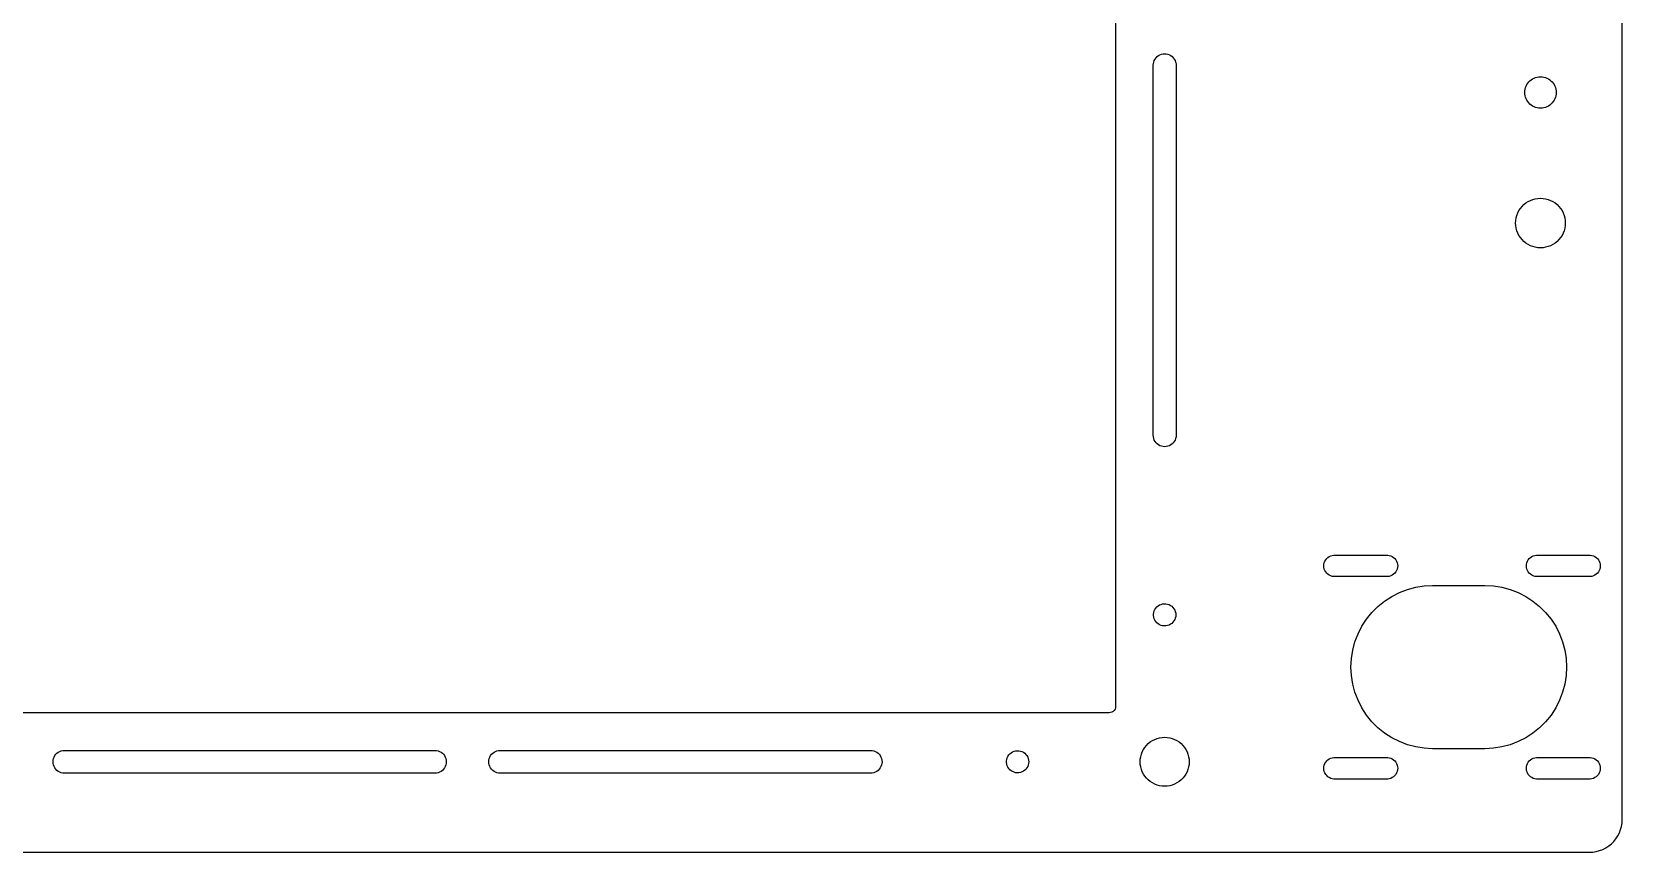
# Model space of a CAD drawing. Header units: metres. Extents: x -212 to 212, y -156 to 156.
# Drawn here: x -30.8 to 212.5, y -156.3 to -30.7 of the extents above; entities that cross this region are included whole.
import ezdxf

# ---------------------------------------------------------------- set-up
doc = ezdxf.new("R2010")
doc.units = ezdxf.units.M

msp = doc.modelspace()

# ---------------------------------------------------------------- linework, layer by layer
for p, q in [((212.5, -151.35), (212.5, 151.35)), ((135, 134), (135, -134)), ((140.75, -35.8333), (140.768, -35.5843)), ((140.75, -92.5), (140.75, -35.8333)), ((140.768, -35.5843), (140.821, -35.3403)), ((140.821, -35.3403), (140.908, -35.1064)), ((140.908, -35.1064), (141.028, -34.8872)), ((141.028, -34.8872), (141.177, -34.6873)), ((141.177, -34.6873), (141.354, -34.5108)), ((141.354, -34.5108), (141.554, -34.3611)), ((141.554, -34.3611), (141.773, -34.2415)), ((141.773, -34.2415), (142.007, -34.1542)), ((142.007, -34.1542), (142.251, -34.1011)), ((142.251, -34.1011), (142.5, -34.0833)), ((142.5, -34.0833), (142.749, -34.1011)), ((142.749, -34.1011), (142.993, -34.1542)), ((142.993, -34.1542), (143.227, -34.2415)), ((143.227, -34.2415), (143.446, -34.3611)), ((143.446, -34.3611), (143.646, -34.5108)), ((143.646, -34.5108), (143.823, -34.6873)), ((143.823, -34.6873), (143.972, -34.8872)), ((143.972, -34.8872), (144.092, -35.1064)), ((144.092, -35.1064), (144.179, -35.3403)), ((144.179, -35.3403), (144.232, -35.5843)), ((144.232, -35.5843), (144.25, -35.8333)), ((144.25, -35.8333), (144.25, -92.5)), ((197.807, -39.0238), (197.922, -38.8)), ((197.922, -38.8), (198.058, -38.5893)), ((198.058, -38.5893), (198.216, -38.3941)), ((198.216, -38.3941), (198.394, -38.2164)), ((198.394, -38.2164), (198.589, -38.0583)), ((198.589, -38.0583), (198.8, -37.9215)), ((198.8, -37.9215), (199.024, -37.8075)), ((199.024, -37.8075), (199.258, -37.7175)), ((199.258, -37.7175), (199.501, -37.6524)), ((199.501, -37.6524), (199.749, -37.6131)), ((199.749, -37.6131), (200, -37.6)), ((200, -37.6), (200.251, -37.6131)), ((200.251, -37.6131), (200.499, -37.6524)), ((200.499, -37.6524), (200.742, -37.7175)), ((200.742, -37.7175), (200.976, -37.8075)), ((200.976, -37.8075), (201.2, -37.9215)), ((201.2, -37.9215), (201.411, -38.0583)), ((201.411, -38.0583), (201.606, -38.2164)), ((201.606, -38.2164), (201.784, -38.3941)), ((201.784, -38.3941), (201.942, -38.5893)), ((201.942, -38.5893), (202.078, -38.8)), ((202.078, -38.8), (202.193, -39.0238)), ((197.6, -40), (197.613, -39.7491)), ((197.613, -40.2509), (197.6, -40)), ((197.613, -39.7491), (197.652, -39.501)), ((197.652, -40.499), (197.613, -40.2509)), ((197.652, -39.501), (197.717, -39.2583)), ((197.717, -40.7416), (197.652, -40.499)), ((197.717, -39.2583), (197.807, -39.0238)), ((197.807, -40.9762), (197.717, -40.7416)), ((197.922, -41.2), (197.807, -40.9762)), ((198.058, -41.4107), (197.922, -41.2)), ((202.078, -41.2), (201.942, -41.4107)), ((202.193, -40.9762), (202.078, -41.2)), ((202.193, -39.0238), (202.283, -39.2583)), ((202.283, -40.7416), (202.193, -40.9762)), ((202.283, -39.2583), (202.348, -39.501)), ((202.348, -40.499), (202.283, -40.7416)), ((202.348, -39.501), (202.387, -39.7491)), ((202.387, -40.2509), (202.348, -40.499)), ((202.387, -39.7491), (202.4, -40)), ((202.4, -40), (202.387, -40.2509)), ((198.216, -41.6059), (198.058, -41.4107)), ((198.394, -41.7835), (198.216, -41.6059)), ((198.589, -41.9416), (198.394, -41.7835)), ((198.8, -42.0785), (198.589, -41.9416)), ((199.024, -42.1925), (198.8, -42.0785)), ((199.258, -42.2825), (199.024, -42.1925)), ((199.501, -42.3475), (199.258, -42.2825)), ((199.749, -42.3868), (199.501, -42.3475)), ((200, -42.4), (199.749, -42.3868)), ((200.251, -42.3868), (200, -42.4)), ((200.499, -42.3475), (200.251, -42.3868)), ((200.742, -42.2825), (200.499, -42.3475)), ((200.976, -42.1925), (200.742, -42.2825)), ((201.2, -42.0785), (200.976, -42.1925)), ((201.411, -41.9416), (201.2, -42.0785)), ((201.606, -41.7835), (201.411, -41.9416)), ((201.784, -41.6059), (201.606, -41.7835)), ((201.942, -41.4107), (201.784, -41.6059)), ((196.529, -58.4544), (196.709, -58.1)), ((196.709, -58.1), (196.926, -57.7664)), ((196.926, -57.7664), (197.176, -57.4573)), ((197.176, -57.4573), (197.457, -57.176)), ((197.457, -57.176), (197.766, -56.9257)), ((197.766, -56.9257), (198.1, -56.7091)), ((198.1, -56.7091), (198.454, -56.5285)), ((198.454, -56.5285), (198.826, -56.386)), ((198.826, -56.386), (199.21, -56.283)), ((199.21, -56.283), (199.603, -56.2208)), ((199.603, -56.2208), (200, -56.2)), ((200, -56.2), (200.397, -56.2208)), ((200.397, -56.2208), (200.79, -56.283)), ((200.79, -56.283), (201.174, -56.386)), ((201.174, -56.386), (201.546, -56.5285)), ((201.546, -56.5285), (201.9, -56.7091)), ((201.9, -56.7091), (202.234, -56.9257)), ((202.234, -56.9257), (202.543, -57.176)), ((202.543, -57.176), (202.824, -57.4573)), ((202.824, -57.4573), (203.074, -57.7664)), ((203.074, -57.7664), (203.291, -58.1)), ((203.291, -58.1), (203.471, -58.4544)), ((196.2, -60), (196.221, -59.6028)), ((196.221, -60.3972), (196.2, -60)), ((196.221, -59.6028), (196.283, -59.2099)), ((196.283, -60.7901), (196.221, -60.3972)), ((196.283, -59.2099), (196.386, -58.8257)), ((196.386, -61.1743), (196.283, -60.7901)), ((196.386, -58.8257), (196.529, -58.4544)), ((203.471, -58.4544), (203.614, -58.8257)), ((203.614, -58.8257), (203.717, -59.2099)), ((203.717, -60.7901), (203.614, -61.1743)), ((203.717, -59.2099), (203.779, -59.6028)), ((203.779, -60.3972), (203.717, -60.7901)), ((203.779, -59.6028), (203.8, -60)), ((203.8, -60), (203.779, -60.3972)), ((196.529, -61.5456), (196.386, -61.1743)), ((196.709, -61.9), (196.529, -61.5456)), ((196.926, -62.2336), (196.709, -61.9)), ((197.176, -62.5427), (196.926, -62.2336)), ((197.457, -62.8239), (197.176, -62.5427)), ((197.766, -63.0743), (197.457, -62.8239)), ((198.1, -63.2909), (197.766, -63.0743)), ((202.234, -63.0743), (201.9, -63.2909)), ((202.543, -62.8239), (202.234, -63.0743)), ((202.824, -62.5427), (202.543, -62.8239)), ((203.074, -62.2336), (202.824, -62.5427)), ((203.291, -61.9), (203.074, -62.2336)), ((203.471, -61.5456), (203.291, -61.9)), ((203.614, -61.1743), (203.471, -61.5456)), ((198.454, -63.4715), (198.1, -63.2909)), ((198.826, -63.614), (198.454, -63.4715)), ((199.21, -63.7169), (198.826, -63.614)), ((199.603, -63.7792), (199.21, -63.7169)), ((200, -63.8), (199.603, -63.7792)), ((200.397, -63.7792), (200, -63.8)), ((200.79, -63.7169), (200.397, -63.7792)), ((201.174, -63.614), (200.79, -63.7169)), ((201.546, -63.4715), (201.174, -63.614)), ((201.9, -63.2909), (201.546, -63.4715)), ((140.768, -92.7491), (140.75, -92.5)), ((140.821, -92.993), (140.768, -92.7491)), ((140.908, -93.227), (140.821, -92.993)), ((141.028, -93.4461), (140.908, -93.227)), ((141.177, -93.646), (141.028, -93.4461)), ((141.354, -93.8226), (141.177, -93.646)), ((141.554, -93.9722), (141.354, -93.8226)), ((141.773, -94.0919), (141.554, -93.9722)), ((142.007, -94.1791), (141.773, -94.0919)), ((142.251, -94.2322), (142.007, -94.1791)), ((142.5, -94.25), (142.251, -94.2322)), ((142.749, -94.2322), (142.5, -94.25)), ((142.993, -94.1791), (142.749, -94.2322)), ((143.227, -94.0919), (142.993, -94.1791)), ((143.446, -93.9722), (143.227, -94.0919)), ((143.646, -93.8226), (143.446, -93.9722)), ((143.823, -93.646), (143.646, -93.8226)), ((143.972, -93.4461), (143.823, -93.646)), ((144.092, -93.227), (143.972, -93.4461)), ((144.179, -92.993), (144.092, -93.227)), ((144.232, -92.7491), (144.179, -92.993)), ((144.25, -92.5), (144.232, -92.7491)), ((166.923, -112.014), (167.013, -111.784)), ((167.013, -111.784), (167.137, -111.571)), ((167.137, -111.571), (167.29, -111.378)), ((167.29, -111.378), (167.471, -111.21)), ((167.471, -111.21), (167.675, -111.071)), ((167.675, -111.071), (167.897, -110.964)), ((167.897, -110.964), (168.133, -110.891)), ((168.133, -110.891), (168.377, -110.855)), ((168.377, -110.855), (176.623, -110.855)), ((176.623, -110.855), (176.867, -110.891)), ((176.867, -110.891), (177.103, -110.964)), ((177.103, -110.964), (177.325, -111.071)), ((177.325, -111.071), (177.529, -111.21)), ((177.529, -111.21), (177.71, -111.378)), ((177.71, -111.378), (177.863, -111.571)), ((177.863, -111.571), (177.987, -111.784)), ((177.987, -111.784), (178.077, -112.014)), ((197.923, -112.014), (198.013, -111.784)), ((198.013, -111.784), (198.137, -111.571)), ((198.137, -111.571), (198.29, -111.378)), ((198.29, -111.378), (198.471, -111.21)), ((198.471, -111.21), (198.675, -111.071)), ((198.675, -111.071), (198.897, -110.964)), ((198.897, -110.964), (199.133, -110.891)), ((199.133, -110.891), (199.377, -110.855)), ((199.377, -110.855), (207.623, -110.855)), ((207.623, -110.855), (207.867, -110.891)), ((207.867, -110.891), (208.103, -110.964)), ((208.103, -110.964), (208.325, -111.071)), ((208.325, -111.071), (208.529, -111.21)), ((208.529, -111.21), (208.71, -111.378)), ((208.71, -111.378), (208.863, -111.571)), ((208.863, -111.571), (208.987, -111.784)), ((208.987, -111.784), (209.077, -112.014)), ((166.85, -112.5), (166.868, -112.254)), ((166.868, -112.746), (166.85, -112.5)), ((166.868, -112.254), (166.923, -112.014)), ((166.923, -112.986), (166.868, -112.746)), ((167.013, -113.216), (166.923, -112.986)), ((167.137, -113.429), (167.013, -113.216)), ((167.29, -113.622), (167.137, -113.429)), ((167.471, -113.79), (167.29, -113.622)), ((167.675, -113.929), (167.471, -113.79)), ((167.897, -114.036), (167.675, -113.929)), ((168.133, -114.109), (167.897, -114.036)), ((168.377, -114.145), (168.133, -114.109)), ((176.623, -114.145), (168.377, -114.145)), ((176.867, -114.109), (176.623, -114.145)), ((177.103, -114.036), (176.867, -114.109)), ((177.325, -113.929), (177.103, -114.036)), ((177.529, -113.79), (177.325, -113.929)), ((177.71, -113.622), (177.529, -113.79)), ((177.863, -113.429), (177.71, -113.622)), ((177.987, -113.216), (177.863, -113.429)), ((178.077, -112.986), (177.987, -113.216)), ((178.077, -112.014), (178.132, -112.254)), ((178.132, -112.746), (178.077, -112.986)), ((178.132, -112.254), (178.15, -112.5)), ((178.15, -112.5), (178.132, -112.746)), ((197.85, -112.5), (197.868, -112.254)), ((197.868, -112.746), (197.85, -112.5)), ((197.868, -112.254), (197.923, -112.014)), ((197.923, -112.986), (197.868, -112.746)), ((198.013, -113.216), (197.923, -112.986)), ((198.137, -113.429), (198.013, -113.216)), ((198.29, -113.622), (198.137, -113.429)), ((198.471, -113.79), (198.29, -113.622)), ((198.675, -113.929), (198.471, -113.79)), ((198.897, -114.036), (198.675, -113.929)), ((199.133, -114.109), (198.897, -114.036)), ((199.377, -114.145), (199.133, -114.109)), ((207.623, -114.145), (199.377, -114.145)), ((207.867, -114.109), (207.623, -114.145)), ((208.103, -114.036), (207.867, -114.109)), ((208.325, -113.929), (208.103, -114.036)), ((208.529, -113.79), (208.325, -113.929)), ((208.71, -113.622), (208.529, -113.79)), ((208.863, -113.429), (208.71, -113.622)), ((208.987, -113.216), (208.863, -113.429)), ((209.077, -112.986), (208.987, -113.216)), ((209.077, -112.014), (209.132, -112.254)), ((209.132, -112.746), (209.077, -112.986)), ((209.132, -112.254), (209.15, -112.5)), ((209.15, -112.5), (209.132, -112.746)), ((177.25, -117.175), (178.416, -116.581)), ((178.416, -116.581), (179.637, -116.112)), ((179.637, -116.112), (180.901, -115.773)), ((180.901, -115.773), (182.193, -115.568)), ((182.193, -115.568), (183.5, -115.5)), ((183.5, -115.5), (191.5, -115.5)), ((191.5, -115.5), (192.807, -115.568)), ((192.807, -115.568), (194.099, -115.773)), ((194.099, -115.773), (195.363, -116.112)), ((195.363, -116.112), (196.584, -116.581)), ((196.584, -116.581), (197.75, -117.175)), ((140.912, -119.393), (141.018, -119.168)), ((141.018, -119.168), (141.154, -118.961)), ((141.154, -118.961), (141.32, -118.776)), ((141.32, -118.776), (141.511, -118.617)), ((141.511, -118.617), (141.723, -118.488)), ((141.723, -118.488), (141.951, -118.391)), ((141.951, -118.391), (142.191, -118.328)), ((142.191, -118.328), (142.438, -118.301)), ((142.438, -118.301), (142.686, -118.31)), ((142.686, -118.31), (142.93, -118.355)), ((142.93, -118.355), (143.165, -118.435)), ((143.165, -118.435), (143.386, -118.549)), ((143.386, -118.549), (143.587, -118.693)), ((143.587, -118.693), (143.766, -118.866)), ((143.766, -118.866), (143.918, -119.062)), ((143.918, -119.062), (144.039, -119.278)), ((174.211, -119.636), (175.136, -118.711)), ((175.136, -118.711), (176.153, -117.887)), ((176.153, -117.887), (177.25, -117.175)), ((197.75, -117.175), (198.847, -117.887)), ((198.847, -117.887), (199.864, -118.711)), ((199.864, -118.711), (200.789, -119.636)), ((140.805, -119.876), (140.841, -119.63)), ((140.805, -120.124), (140.805, -119.876)), ((140.841, -120.37), (140.805, -120.124)), ((140.841, -119.63), (140.912, -119.393)), ((140.912, -120.607), (140.841, -120.37)), ((141.018, -120.832), (140.912, -120.607)), ((141.154, -121.039), (141.018, -120.832)), ((141.32, -121.224), (141.154, -121.039)), ((141.511, -121.383), (141.32, -121.224)), ((141.723, -121.512), (141.511, -121.383)), ((141.951, -121.609), (141.723, -121.512)), ((142.191, -121.672), (141.951, -121.609)), ((142.93, -121.645), (142.686, -121.69)), ((143.165, -121.565), (142.93, -121.645)), ((143.386, -121.451), (143.165, -121.565)), ((143.587, -121.307), (143.386, -121.451)), ((143.766, -121.134), (143.587, -121.307)), ((143.918, -120.938), (143.766, -121.134)), ((144.039, -120.722), (143.918, -120.938)), ((144.039, -119.278), (144.128, -119.51)), ((144.128, -120.49), (144.039, -120.722)), ((144.128, -119.51), (144.182, -119.752)), ((144.182, -120.248), (144.128, -120.49)), ((144.182, -119.752), (144.2, -120)), ((144.2, -120), (144.182, -120.248)), ((172.675, -121.75), (173.387, -120.653)), ((173.387, -120.653), (174.211, -119.636)), ((200.789, -119.636), (201.613, -120.653)), ((201.613, -120.653), (202.325, -121.75)), ((142.438, -121.699), (142.191, -121.672)), ((142.686, -121.69), (142.438, -121.699)), ((171.612, -124.137), (172.081, -122.916)), ((172.081, -122.916), (172.675, -121.75)), ((202.325, -121.75), (202.919, -122.916)), ((202.919, -122.916), (203.388, -124.137)), ((171.068, -126.693), (171.273, -125.401)), ((171.273, -125.401), (171.612, -124.137)), ((203.388, -124.137), (203.727, -125.401)), ((203.727, -125.401), (203.932, -126.693)), ((171, -128), (171.068, -126.693)), ((171.068, -129.307), (171, -128)), ((203.932, -126.693), (204, -128)), ((204, -128), (203.932, -129.307)), ((171.273, -130.599), (171.068, -129.307)), ((171.612, -131.863), (171.273, -130.599)), ((203.727, -130.599), (203.388, -131.863)), ((203.932, -129.307), (203.727, -130.599)), ((172.081, -133.084), (171.612, -131.863)), ((172.675, -134.25), (172.081, -133.084)), ((202.919, -133.084), (202.325, -134.25)), ((203.388, -131.863), (202.919, -133.084)), ((134, -135), (-134, -135)), ((134.223, -134.975), (134, -135)), ((134.434, -134.901), (134.223, -134.975)), ((134.623, -134.782), (134.434, -134.901)), ((134.782, -134.623), (134.623, -134.782)), ((134.901, -134.434), (134.782, -134.623)), ((134.975, -134.223), (134.901, -134.434)), ((135, -134), (134.975, -134.223)), ((173.387, -135.347), (172.675, -134.25)), ((174.211, -136.364), (173.387, -135.347)), ((201.613, -135.347), (200.789, -136.364)), ((202.325, -134.25), (201.613, -135.347)), ((175.136, -137.289), (174.211, -136.364)), ((176.153, -138.113), (175.136, -137.289)), ((177.25, -138.825), (176.153, -138.113)), ((198.847, -138.113), (197.75, -138.825)), ((199.864, -137.289), (198.847, -138.113)), ((200.789, -136.364), (199.864, -137.289)), ((-26.9793, -141.177), (-26.7794, -141.028)), ((-26.7794, -141.028), (-26.5603, -140.908)), ((-26.5603, -140.908), (-26.3264, -140.821)), ((-26.3264, -140.821), (-26.0824, -140.768)), ((-26.0824, -140.768), (-25.8333, -140.75)), ((-25.8333, -140.75), (30.8333, -140.75)), ((30.8333, -140.75), (31.0824, -140.768)), ((31.0824, -140.768), (31.3264, -140.821)), ((31.3264, -140.821), (31.5603, -140.908)), ((31.5603, -140.908), (31.7794, -141.028)), ((31.7794, -141.028), (31.9793, -141.177)), ((39.6873, -141.177), (39.8872, -141.028)), ((39.8872, -141.028), (40.1064, -140.908)), ((40.1064, -140.908), (40.3403, -140.821)), ((40.3403, -140.821), (40.5843, -140.768)), ((40.5843, -140.768), (40.8333, -140.75)), ((40.8333, -140.75), (97.5, -140.75)), ((97.5, -140.75), (97.7491, -140.768)), ((97.7491, -140.768), (97.993, -140.821)), ((97.993, -140.821), (98.227, -140.908)), ((98.227, -140.908), (98.4461, -141.028)), ((98.4461, -141.028), (98.646, -141.177)), ((118.82, -141.276), (119.011, -141.117)), ((119.011, -141.117), (119.223, -140.988)), ((119.223, -140.988), (119.451, -140.891)), ((119.451, -140.891), (119.691, -140.828)), ((119.691, -140.828), (119.938, -140.801)), ((119.938, -140.801), (120.186, -140.81)), ((120.186, -140.81), (120.43, -140.855)), ((120.43, -140.855), (120.665, -140.935)), ((120.665, -140.935), (120.886, -141.049)), ((120.886, -141.049), (121.087, -141.193)), ((138.934, -141.341), (139.074, -140.975)), ((139.074, -140.975), (139.252, -140.625)), ((139.252, -140.625), (139.466, -140.296)), ((139.466, -140.296), (139.713, -139.991)), ((139.713, -139.991), (139.991, -139.713)), ((139.991, -139.713), (140.296, -139.466)), ((140.296, -139.466), (140.625, -139.252)), ((140.625, -139.252), (140.975, -139.074)), ((140.975, -139.074), (141.341, -138.934)), ((141.341, -138.934), (141.72, -138.832)), ((141.72, -138.832), (142.108, -138.771)), ((142.108, -138.771), (142.5, -138.75)), ((142.5, -138.75), (142.892, -138.771)), ((142.892, -138.771), (143.28, -138.832)), ((143.28, -138.832), (143.659, -138.934)), ((143.659, -138.934), (144.025, -139.074)), ((144.025, -139.074), (144.375, -139.252)), ((144.375, -139.252), (144.704, -139.466)), ((144.704, -139.466), (145.009, -139.713)), ((145.009, -139.713), (145.287, -139.991)), ((145.287, -139.991), (145.534, -140.296)), ((145.534, -140.296), (145.748, -140.625)), ((145.748, -140.625), (145.926, -140.975)), ((145.926, -140.975), (146.066, -141.341)), ((178.416, -139.419), (177.25, -138.825)), ((179.637, -139.888), (178.416, -139.419)), ((180.901, -140.227), (179.637, -139.888)), ((182.193, -140.432), (180.901, -140.227)), ((183.5, -140.5), (182.193, -140.432)), ((191.5, -140.5), (183.5, -140.5)), ((192.807, -140.432), (191.5, -140.5)), ((194.099, -140.227), (192.807, -140.432)), ((195.363, -139.888), (194.099, -140.227)), ((196.584, -139.419), (195.363, -139.888)), ((197.75, -138.825), (196.584, -139.419)), ((-27.5833, -142.5), (-27.5655, -142.251)), ((-27.5655, -142.749), (-27.5833, -142.5)), ((-27.5655, -142.251), (-27.5124, -142.007)), ((-27.5124, -142.993), (-27.5655, -142.749)), ((-27.5124, -142.007), (-27.4252, -141.773)), ((-27.4252, -143.227), (-27.5124, -142.993)), ((-27.4252, -141.773), (-27.3055, -141.554)), ((-27.3055, -143.446), (-27.4252, -143.227)), ((-27.3055, -141.554), (-27.1559, -141.354)), ((-27.1559, -143.646), (-27.3055, -143.446)), ((-27.1559, -141.354), (-26.9793, -141.177)), ((31.9793, -141.177), (32.1559, -141.354)), ((32.1559, -141.354), (32.3055, -141.554)), ((32.3055, -143.446), (32.1559, -143.646)), ((32.3055, -141.554), (32.4252, -141.773)), ((32.4252, -143.227), (32.3055, -143.446)), ((32.4252, -141.773), (32.5124, -142.007)), ((32.5124, -142.993), (32.4252, -143.227)), ((32.5124, -142.007), (32.5655, -142.251)), ((32.5655, -142.749), (32.5124, -142.993)), ((32.5655, -142.251), (32.5833, -142.5)), ((32.5833, -142.5), (32.5655, -142.749)), ((39.0833, -142.5), (39.1011, -142.251)), ((39.1011, -142.749), (39.0833, -142.5)), ((39.1011, -142.251), (39.1542, -142.007)), ((39.1542, -142.993), (39.1011, -142.749)), ((39.1542, -142.007), (39.2415, -141.773)), ((39.2415, -143.227), (39.1542, -142.993)), ((39.2415, -141.773), (39.3611, -141.554)), ((39.3611, -143.446), (39.2415, -143.227)), ((39.3611, -141.554), (39.5108, -141.354)), ((39.5108, -143.646), (39.3611, -143.446)), ((39.5108, -141.354), (39.6873, -141.177)), ((98.646, -141.177), (98.8226, -141.354)), ((98.8226, -141.354), (98.9722, -141.554)), ((98.9722, -143.446), (98.8226, -143.646)), ((98.9722, -141.554), (99.0919, -141.773)), ((99.0919, -143.227), (98.9722, -143.446)), ((99.0919, -141.773), (99.1791, -142.007)), ((99.1791, -142.993), (99.0919, -143.227)), ((99.1791, -142.007), (99.2322, -142.251)), ((99.2322, -142.749), (99.1791, -142.993)), ((99.2322, -142.251), (99.25, -142.5)), ((99.25, -142.5), (99.2322, -142.749)), ((118.305, -142.376), (118.341, -142.13)), ((118.305, -142.624), (118.305, -142.376)), ((118.341, -142.87), (118.305, -142.624)), ((118.341, -142.13), (118.412, -141.893)), ((118.412, -143.107), (118.341, -142.87)), ((118.412, -141.893), (118.518, -141.668)), ((118.518, -143.332), (118.412, -143.107)), ((118.518, -141.668), (118.654, -141.461)), ((118.654, -143.539), (118.518, -143.332)), ((118.654, -141.461), (118.82, -141.276)), ((118.82, -143.724), (118.654, -143.539)), ((121.087, -141.193), (121.266, -141.366)), ((121.266, -141.366), (121.418, -141.562)), ((121.418, -143.438), (121.266, -143.634)), ((121.418, -141.562), (121.539, -141.778)), ((121.539, -143.222), (121.418, -143.438)), ((121.539, -141.778), (121.628, -142.01)), ((121.628, -142.99), (121.539, -143.222)), ((121.628, -142.01), (121.682, -142.252)), ((121.682, -142.748), (121.628, -142.99)), ((121.682, -142.252), (121.7, -142.5)), ((121.7, -142.5), (121.682, -142.748)), ((138.75, -142.5), (138.771, -142.108)), ((138.771, -142.892), (138.75, -142.5)), ((138.771, -142.108), (138.832, -141.72)), ((138.832, -143.28), (138.771, -142.892)), ((138.832, -141.72), (138.934, -141.341)), ((138.934, -143.659), (138.832, -143.28)), ((146.066, -141.341), (146.168, -141.72)), ((146.168, -143.28), (146.066, -143.659)), ((146.168, -141.72), (146.229, -142.108)), ((146.229, -142.892), (146.168, -143.28)), ((146.229, -142.108), (146.25, -142.5)), ((146.25, -142.5), (146.229, -142.892)), ((166.85, -143.5), (166.868, -143.254)), ((166.868, -143.746), (166.85, -143.5)), ((166.868, -143.254), (166.923, -143.014)), ((166.923, -143.014), (167.013, -142.784)), ((167.013, -142.784), (167.137, -142.571)), ((167.137, -142.571), (167.29, -142.378)), ((167.29, -142.378), (167.471, -142.21)), ((167.471, -142.21), (167.675, -142.071)), ((167.675, -142.071), (167.897, -141.964)), ((167.897, -141.964), (168.133, -141.891)), ((168.133, -141.891), (168.377, -141.855)), ((168.377, -141.855), (176.623, -141.855)), ((176.623, -141.855), (176.867, -141.891)), ((176.867, -141.891), (177.103, -141.964)), ((177.103, -141.964), (177.325, -142.071)), ((177.325, -142.071), (177.529, -142.21)), ((177.529, -142.21), (177.71, -142.378)), ((177.71, -142.378), (177.863, -142.571)), ((177.863, -142.571), (177.987, -142.784)), ((177.987, -142.784), (178.077, -143.014)), ((178.077, -143.014), (178.132, -143.254)), ((178.132, -143.254), (178.15, -143.5)), ((178.15, -143.5), (178.132, -143.746)), ((197.85, -143.5), (197.868, -143.254)), ((197.868, -143.746), (197.85, -143.5)), ((197.868, -143.254), (197.923, -143.014)), ((197.923, -143.014), (198.013, -142.784)), ((198.013, -142.784), (198.137, -142.571)), ((198.137, -142.571), (198.29, -142.378)), ((198.29, -142.378), (198.471, -142.21)), ((198.471, -142.21), (198.675, -142.071)), ((198.675, -142.071), (198.897, -141.964)), ((198.897, -141.964), (199.133, -141.891)), ((199.133, -141.891), (199.377, -141.855)), ((199.377, -141.855), (207.623, -141.855)), ((207.623, -141.855), (207.867, -141.891)), ((207.867, -141.891), (208.103, -141.964)), ((208.103, -141.964), (208.325, -142.071)), ((208.325, -142.071), (208.529, -142.21)), ((208.529, -142.21), (208.71, -142.378)), ((208.71, -142.378), (208.863, -142.571)), ((208.863, -142.571), (208.987, -142.784)), ((208.987, -142.784), (209.077, -143.014)), ((209.077, -143.014), (209.132, -143.254)), ((209.132, -143.254), (209.15, -143.5)), ((209.15, -143.5), (209.132, -143.746)), ((-26.9793, -143.823), (-27.1559, -143.646)), ((-26.7794, -143.972), (-26.9793, -143.823)), ((-26.5603, -144.092), (-26.7794, -143.972)), ((-26.3264, -144.179), (-26.5603, -144.092)), ((-26.0824, -144.232), (-26.3264, -144.179)), ((-25.8333, -144.25), (-26.0824, -144.232)), ((30.8333, -144.25), (-25.8333, -144.25)), ((31.0824, -144.232), (30.8333, -144.25)), ((31.3264, -144.179), (31.0824, -144.232)), ((31.5603, -144.092), (31.3264, -144.179)), ((31.7794, -143.972), (31.5603, -144.092)), ((31.9793, -143.823), (31.7794, -143.972)), ((32.1559, -143.646), (31.9793, -143.823)), ((39.6873, -143.823), (39.5108, -143.646)), ((39.8872, -143.972), (39.6873, -143.823)), ((40.1064, -144.092), (39.8872, -143.972)), ((40.3403, -144.179), (40.1064, -144.092)), ((40.5843, -144.232), (40.3403, -144.179)), ((40.8333, -144.25), (40.5843, -144.232)), ((97.5, -144.25), (40.8333, -144.25)), ((97.7491, -144.232), (97.5, -144.25)), ((97.993, -144.179), (97.7491, -144.232)), ((98.227, -144.092), (97.993, -144.179)), ((98.4461, -143.972), (98.227, -144.092)), ((98.646, -143.823), (98.4461, -143.972)), ((98.8226, -143.646), (98.646, -143.823)), ((119.011, -143.883), (118.82, -143.724)), ((119.223, -144.012), (119.011, -143.883)), ((119.451, -144.109), (119.223, -144.012)), ((119.691, -144.172), (119.451, -144.109)), ((119.938, -144.199), (119.691, -144.172)), ((120.186, -144.19), (119.938, -144.199)), ((120.43, -144.145), (120.186, -144.19)), ((120.665, -144.065), (120.43, -144.145)), ((120.886, -143.951), (120.665, -144.065)), ((121.087, -143.807), (120.886, -143.951)), ((121.266, -143.634), (121.087, -143.807)), ((139.074, -144.025), (138.934, -143.659)), ((139.252, -144.375), (139.074, -144.025)), ((139.466, -144.704), (139.252, -144.375)), ((139.713, -145.009), (139.466, -144.704)), ((139.991, -145.287), (139.713, -145.009)), ((140.296, -145.534), (139.991, -145.287)), ((140.625, -145.748), (140.296, -145.534)), ((140.975, -145.926), (140.625, -145.748)), ((141.341, -146.066), (140.975, -145.926)), ((144.025, -145.926), (143.659, -146.066)), ((144.375, -145.748), (144.025, -145.926)), ((144.704, -145.534), (144.375, -145.748)), ((145.009, -145.287), (144.704, -145.534)), ((145.287, -145.009), (145.009, -145.287)), ((145.534, -144.704), (145.287, -145.009)), ((145.748, -144.375), (145.534, -144.704)), ((145.926, -144.025), (145.748, -144.375)), ((146.066, -143.659), (145.926, -144.025)), ((166.923, -143.986), (166.868, -143.746)), ((167.013, -144.216), (166.923, -143.986)), ((167.137, -144.429), (167.013, -144.216)), ((167.29, -144.622), (167.137, -144.429)), ((167.471, -144.79), (167.29, -144.622)), ((167.675, -144.929), (167.471, -144.79)), ((167.897, -145.036), (167.675, -144.929)), ((168.133, -145.109), (167.897, -145.036)), ((168.377, -145.145), (168.133, -145.109)), ((176.623, -145.145), (168.377, -145.145)), ((176.867, -145.109), (176.623, -145.145)), ((177.103, -145.036), (176.867, -145.109)), ((177.325, -144.929), (177.103, -145.036)), ((177.529, -144.79), (177.325, -144.929)), ((177.71, -144.622), (177.529, -144.79)), ((177.863, -144.429), (177.71, -144.622)), ((177.987, -144.216), (177.863, -144.429)), ((178.077, -143.986), (177.987, -144.216)), ((178.132, -143.746), (178.077, -143.986)), ((197.923, -143.986), (197.868, -143.746)), ((198.013, -144.216), (197.923, -143.986)), ((198.137, -144.429), (198.013, -144.216)), ((198.29, -144.622), (198.137, -144.429)), ((198.471, -144.79), (198.29, -144.622)), ((198.675, -144.929), (198.471, -144.79)), ((198.897, -145.036), (198.675, -144.929)), ((199.133, -145.109), (198.897, -145.036)), ((199.377, -145.145), (199.133, -145.109)), ((207.623, -145.145), (199.377, -145.145)), ((207.867, -145.109), (207.623, -145.145)), ((208.103, -145.036), (207.867, -145.109)), ((208.325, -144.929), (208.103, -145.036)), ((208.529, -144.79), (208.325, -144.929)), ((208.71, -144.622), (208.529, -144.79)), ((208.863, -144.429), (208.71, -144.622)), ((208.987, -144.216), (208.863, -144.429)), ((209.077, -143.986), (208.987, -144.216)), ((209.132, -143.746), (209.077, -143.986)), ((141.72, -146.168), (141.341, -146.066)), ((142.108, -146.229), (141.72, -146.168)), ((142.5, -146.25), (142.108, -146.229)), ((142.892, -146.229), (142.5, -146.25)), ((143.28, -146.168), (142.892, -146.229)), ((143.659, -146.066), (143.28, -146.168)), ((212.068, -153.384), (212.255, -152.895)), ((212.255, -152.895), (212.391, -152.39)), ((212.391, -152.39), (212.473, -151.873)), ((212.473, -151.873), (212.5, -151.35)), ((209.534, -155.918), (210, -155.68)), ((210, -155.68), (210.439, -155.395)), ((210.439, -155.395), (210.846, -155.066)), ((210.846, -155.066), (211.216, -154.696)), ((211.216, -154.696), (211.545, -154.289)), ((211.545, -154.289), (211.83, -153.85)), ((211.83, -153.85), (212.068, -153.384)), ((-207.5, -156.35), (207.5, -156.35)), ((207.5, -156.35), (208.023, -156.323)), ((208.023, -156.323), (208.54, -156.241)), ((208.54, -156.241), (209.045, -156.105)), ((209.045, -156.105), (209.534, -155.918))]:
    msp.add_line(p, q)

doc.saveas('drawing.dxf')
